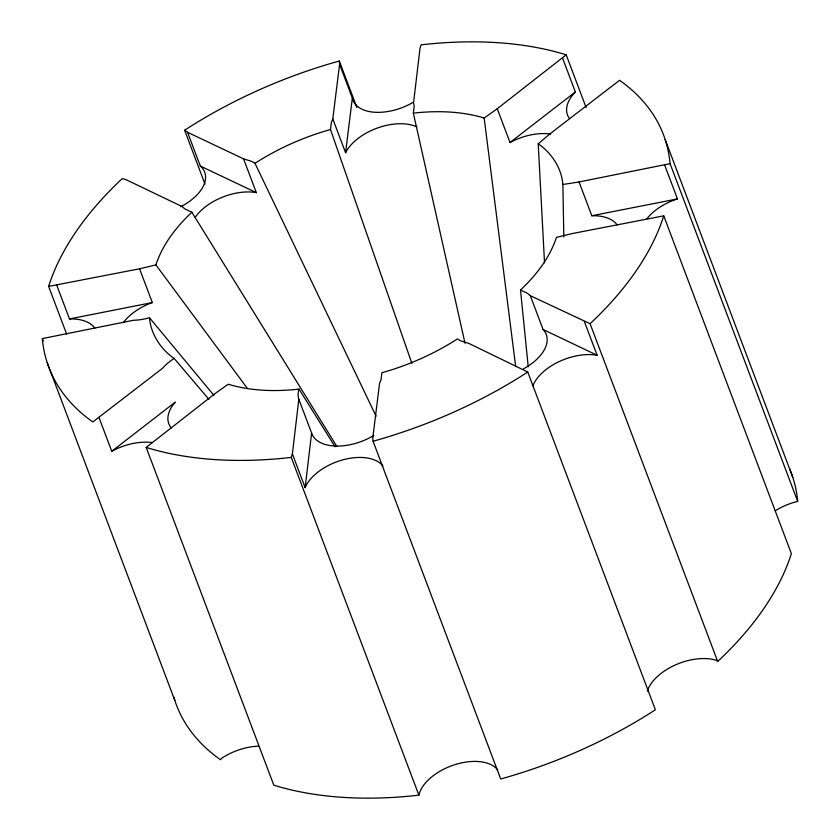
<?xml version="1.0" encoding="UTF-8"?>
<svg xmlns="http://www.w3.org/2000/svg" width="840" height="840" viewBox="0 0 840 840"><rect width="100%" height="100%" fill="white"/><g stroke="black" fill="none" stroke-linecap="round" stroke-linejoin="round"><path stroke-width="1.26" d="M411.905 363.457L330.488 129.518L331.328 122.556L332.808 118.923L339.581 64.26L339.297 61.005A328.577 186.113 -20.7 0 0 184.622 130.221L204.971 184.065M418.887 795.154L291.27 457.411L292.383 453.884L298.841 399.273A43.806 24.811 -20.7 0 1 299.03 389.109C275.541 391.745 250.94 391.094 228.218 384.227L215.135 393.508L146.191 447.416L273.808 785.169A328.577 186.113 -20.7 0 0 418.887 795.154A42.977 24.35 -20.7 0 1 454.703 764.715A42.977 24.35 -20.7 0 1 497.763 769.954M382.893 465.98A42.977 24.35 -20.7 0 0 342.52 459.942A42.977 24.35 -20.7 0 0 305.141 487.652L311.608 433.052L298.841 399.273M416.923 126.945A43.806 24.811 -20.7 0 0 345.576 152.702L352.349 98.028L339.581 64.26M465.024 343.266L413.343 113.148L414.183 106.186L413.532 102.974L420 48.373L421.113 44.846A328.577 186.113 -20.7 0 1 566.192 54.831L586.068 107.457M247.118 388.07L155.915 264.894C162.519 244.566 176.4 226.758 191.867 212.247L336.84 446.429M515.687 366.649L484.155 118.02L497.249 108.738L566.192 54.831M528.234 366.818L520.506 290.01C535.983 275.499 549.853 257.68 556.458 237.353L572.817 233.457L663.736 215.838L791.364 553.581A328.577 186.113 -20.7 0 1 717.696 661.448L716.289 660.282A43.806 24.811 -20.7 0 0 647.283 691.163M213.969 395.451L149.51 317.751A43.806 24.811 -20.7 0 1 133.319 320.292L42.315 338.604A328.577 186.113 -20.7 0 0 92.809 421.943L162.456 368.372A43.806 24.811 -20.7 0 1 174.163 358.428L208.971 399.431M497.249 108.738L510.006 142.517L575.358 91.97L562.59 58.191M98.994 417.512L111.752 451.29L175.224 402.15A43.806 24.811 -20.7 0 0 171.245 427.959M544.53 262.847L538.22 143.819L549.917 133.875L619.563 80.304A328.577 186.113 -20.7 0 1 670.068 163.643L797.685 501.396A42.977 24.35 -20.7 0 0 775.215 510.846M184.622 130.221L187.561 132.29L243.558 158.865L251.706 161.385L254.982 163.296C278.177 148.355 303.933 136.983 330.488 129.518M66.665 334.142L48.636 286.419L139.566 268.79L155.915 264.894M563.829 236.975L562.863 184.496L579.054 181.965L670.068 163.643M56.732 285.159L69.489 318.938L152.323 302.568L139.566 268.79M579.054 181.965L591.812 215.744L677.46 198.922L664.692 165.144M413.343 113.148C436.832 110.502 461.433 111.153 484.155 118.02M520.506 290.01L527.625 293.401L530.313 295.701L590.079 323.705L717.696 661.448M527.751 372.036L468.815 343.392L460.677 340.862L457.391 338.951C434.196 353.903 408.44 365.274 381.895 372.74L381.045 379.701L379.565 383.324L372.792 437.997L373.076 441.252L500.703 778.995A328.577 186.113 -20.7 0 0 655.379 709.779L527.751 372.036A328.577 186.113 -20.7 0 1 373.076 441.252M191.867 212.247L184.758 208.845L182.07 206.556L126.305 179.791L122.304 178.553A328.577 186.113 -20.7 0 0 48.636 286.419M187.561 132.29L200.319 166.058L256.326 192.633A43.806 24.811 -20.7 0 0 195.258 217.277M530.313 295.701L543.071 329.48L597.114 355.268A43.806 24.811 -20.7 0 0 532.833 385.98M538.22 143.819C551.492 152.765 561.729 168.389 562.863 184.496M174.163 358.428C160.881 349.482 150.654 333.869 149.51 317.751M299.03 389.109L335.076 446.754M254.982 163.296L376.079 416.157M665.175 139.577L792.803 477.33M584.356 321.489L597.114 355.268M339.297 61.005L356.864 107.51M332.808 118.923L345.576 152.702M243.558 158.865L256.326 192.633M292.383 453.884L305.141 487.652M42.315 338.604L43.239 341.05M47.198 362.67L174.825 700.424M789.653 468.919A328.577 186.113 -20.7 0 1 797.685 501.396M173.702 696.749A328.577 186.113 -20.7 0 0 220.437 759.696L221.865 758.121A43.806 24.811 -20.7 0 1 258.625 746.141M663.736 215.838A328.577 186.113 -20.7 0 1 590.079 323.705M291.27 457.411A328.577 186.113 -20.7 0 1 146.191 447.416M123.291 322.697A43.806 24.811 -20.7 0 1 152.323 302.568M543.071 329.48A43.806 24.811 -20.7 0 1 523.362 368.907M591.812 215.744A43.806 24.811 -20.7 0 1 617.117 224.879M510.006 142.517A43.806 24.811 -20.7 0 1 550.651 134.075M111.752 451.29A43.806 24.811 -20.7 0 1 152.418 442.596M69.489 318.938A43.806 24.811 -20.7 0 1 94.794 328.072M200.319 166.058A42.977 24.35 -20.7 0 1 180.758 206.692M413.312 102.228A42.977 24.35 -20.7 0 1 352.349 98.028M569.51 118.587A42.977 24.35 -20.7 0 1 575.358 91.97M646.978 218.684A42.977 24.35 -20.7 0 1 677.46 198.922M373.81 435.467A43.806 24.811 -20.7 0 1 311.608 433.052"/></g></svg>
